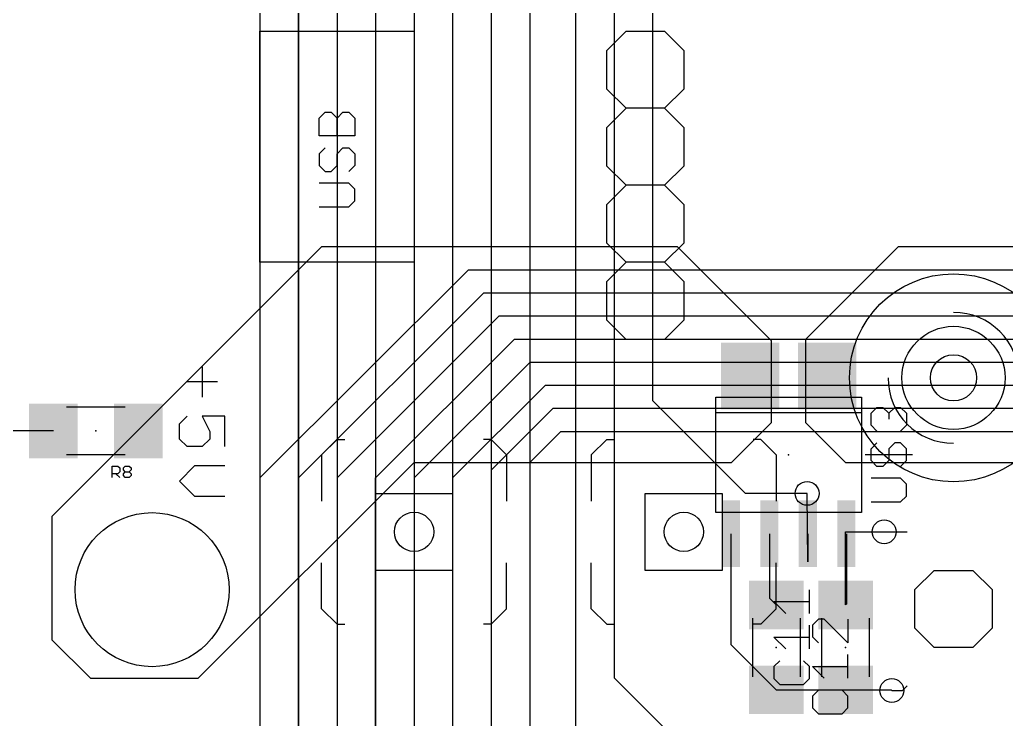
# Model space of a CAD drawing. Extents: x -0.79 to 6.6, y -0.46 to 8.18.
# Drawn here: x 0.798 to 2.078, y 5.897 to 6.805 of the extents above; entities that cross this region are included whole.
import ezdxf

# ---------------------------------------------------------------- set-up
doc = ezdxf.new("R2010")
doc.units = 0
for name, color, linetype in [('1', 22, 'CONTINUOUS'), ('15', 2, 'CONTINUOUS'), ('16', 175, 'CONTINUOUS'), ('17', 4, 'CONTINUOUS'), ('18', 4, 'CONTINUOUS'), ('2', 3, 'CONTINUOUS'), ('21', 253, 'CONTINUOUS'), ('23', 7, 'CONTINUOUS'), ('25', 253, 'CONTINUOUS'), ('49', 253, 'CONTINUOUS'), ('51', 253, 'CONTINUOUS')]:
    doc.layers.add(name, color=color, linetype=linetype)

# ---------------------------------------------------------------- blocks, each defined once
blk = doc.blocks.new('RECT')
blk.add_solid([(-0.5, -0.5), (0.5, -0.5), (-0.5, 0.5), (0.5, 0.5)])
blk = doc.blocks.new('ROUNDP')
blk.add_circle((0, 0), 0.5)
blk = doc.blocks.new('ROUNDV')
blk.add_circle((0, 0), 0.5)

msp = doc.modelspace()

# ---------------------------------------------------------------- linework, layer by layer
at = {"layer": '1'}
for p, q in [((1.19, 6.51), (0.84, 6.16)), ((1.652, 6.51), (1.19, 6.51)), ((1.774, 6.388), (1.652, 6.51)), ((1.938, 6.51), (1.818, 6.39)), ((2.16, 6.51), (1.938, 6.51)), ((1.818, 6.39), (1.818, 6.282)), ((1.774, 6.282), (1.774, 6.388)), ((1.722, 6.23), (1.774, 6.282)), ((1.818, 6.282), (1.87, 6.23)), ((0.841882, 6.271), (0.740055, 6.271)), ((1.03, 5.95), (1.31, 6.23)), ((1.31, 6.23), (1.722, 6.23)), ((1.87, 6.23), (2.17, 6.23)), ((1.821, 6.101), (1.82, 6.19)), ((0.84, 6.16), (0.84, 6)), ((1.721, 6.137638), (1.721, 5.993882)), ((1.771, 6.137638), (1.771, 6.054118)), ((1.821, 6.137638), (1.821, 6.101)), ((1.87, 6.045118), (1.87, 6.14)), ((1.87, 6.14), (1.92, 6.14)), ((1.871, 6.137638), (1.871, 6.046118)), ((1.771, 6.054118), (1.78, 6.045118)), ((1.871, 6.046118), (1.87, 6.045118)), ((0.84, 6), (0.89, 5.95)), ((1.721, 5.993882), (1.78, 5.934882)), ((0.89, 5.95), (1.03, 5.95)), ((1.78, 5.934882), (1.87, 5.934882)), ((1.78, 5.934882), (1.929118, 5.934882)), ((1.929118, 5.934882), (1.93, 5.934))]:
    msp.add_line(p, q, dxfattribs=at)
at = {"layer": '15'}
for p, q in [((1.11, 7.44), (1.11, 0.75)), ((1.16, 7.41), (1.16, 1.38)), ((1.21, 7.38), (1.21, 2)), ((1.26, 7.35), (1.26, 2.63)), ((1.31, 7.31), (1.31, 3.29)), ((1.36, 7.27), (1.36, 3.89)), ((1.41, 7.23), (1.41, 4.46)), ((1.46, 7.19), (1.46, 5.11)), ((1.52, 5.66), (1.52, 7.16)), ((1.57, 5.95), (1.57, 7.12)), ((1.62, 6.31), (1.62, 7.08)), ((1.74, 6.19), (1.62, 6.31)), ((1.82, 6.19), (1.74, 6.19)), ((1.65, 5.87), (1.57, 5.95))]:
    msp.add_line(p, q, dxfattribs=at)
at = {"layer": '16'}
for p, q in [((1.93, 5.934), (1.944, 5.934)), ((1.944, 5.934), (1.95, 5.94))]:
    msp.add_line(p, q, dxfattribs=at)
at = {"layer": '2'}
for p, q in [((1.38, 6.48), (1.11, 6.21)), ((3.03, 6.48), (1.38, 6.48)), ((1.4, 6.45), (1.16, 6.21)), ((2.96, 6.45), (1.4, 6.45)), ((1.42, 6.42), (1.21, 6.21)), ((2.73, 6.42), (1.42, 6.42)), ((1.44, 6.39), (1.26, 6.21)), ((2.67, 6.39), (1.44, 6.39)), ((1.46, 6.36), (1.31, 6.21)), ((2.66, 6.36), (1.46, 6.36)), ((1.48, 6.33), (1.36, 6.21)), ((2.63, 6.33), (1.48, 6.33)), ((1.49, 6.3), (1.41, 6.22)), ((2.62, 6.3), (1.49, 6.3)), ((1.5, 6.27), (1.46, 6.23)), ((2.57, 6.27), (1.5, 6.27)), ((1.46, 6.23), (1.46, 0.89)), ((1.11, 6.21), (1.11, 5.23)), ((1.16, 6.21), (1.16, 4.57)), ((1.21, 6.21), (1.21, 4.01)), ((1.26, 3.35), (1.26, 6.21)), ((1.31, 6.21), (1.31, 2.75)), ((1.36, 6.21), (1.36, 2.17)), ((1.41, 6.22), (1.41, 1.53)), ((1.92, 6.14), (1.95, 6.14))]:
    msp.add_line(p, q, dxfattribs=at)
at = {"layer": '21'}
for p, q in [((1.035025, 6.3545), (1.035025, 6.315133)), ((1.054709, 6.334817), (1.015342, 6.334817)), ((1.0055, 6.280203), (1.015342, 6.290045)), ((1.06455, 6.290045), (1.035025, 6.290045)), ((1.035025, 6.290045), (1.044867, 6.270362)), ((1.06455, 6.250678), (1.06455, 6.290045)), ((1.0055, 6.26052), (1.0055, 6.280203)), ((1.015342, 6.250678), (1.0055, 6.26052)), ((1.044867, 6.26052), (1.035025, 6.250678)), ((1.044867, 6.270362), (1.044867, 6.26052)), ((1.035025, 6.250678), (1.015342, 6.250678)), ((1.025183, 6.22559), (1.0055, 6.205907)), ((1.06455, 6.22559), (1.025183, 6.22559)), ((1.0055, 6.205907), (1.025183, 6.186223)), ((1.025183, 6.186223), (1.06455, 6.186223))]:
    msp.add_line(p, q, dxfattribs=at)
at = {"layer": '23'}
for p in [(0.897, 6.271), (1.796, 6.24), (1.78, 5.99), (1.87, 5.99)]:
    msp.add_point(p, dxfattribs=at)
at = {"layer": '25'}
for p, q in [((1.902961, 6.29398), (1.910634, 6.301653)), ((1.910634, 6.301653), (1.918307, 6.301653)), ((1.918307, 6.301653), (1.92598, 6.29398)), ((1.92598, 6.29398), (1.933654, 6.301653)), ((1.933654, 6.301653), (1.941327, 6.301653)), ((1.941327, 6.301653), (1.949, 6.29398)), ((1.902961, 6.278634), (1.902961, 6.29398)), ((1.92598, 6.29398), (1.92598, 6.286307)), ((1.949, 6.29398), (1.949, 6.278634)), ((1.910634, 6.270961), (1.902961, 6.278634)), ((1.949, 6.278634), (1.941327, 6.270961)), ((1.902961, 6.247941), (1.910634, 6.255614)), ((1.902961, 6.232594), (1.902961, 6.247941)), ((1.933654, 6.255614), (1.92598, 6.247941)), ((1.92598, 6.247941), (1.92598, 6.232594)), ((1.941327, 6.255614), (1.933654, 6.255614)), ((1.949, 6.247941), (1.941327, 6.255614)), ((1.949, 6.232594), (1.949, 6.247941)), ((1.895288, 6.240268), (1.956673, 6.240268)), ((0.918035, 6.2105), (0.918035, 6.225513)), ((0.918035, 6.225513), (0.925541, 6.225513)), ((0.925541, 6.225513), (0.928043, 6.223011)), ((0.928043, 6.223011), (0.928043, 6.218006)), ((0.932767, 6.223011), (0.935269, 6.225513)), ((0.932767, 6.220508), (0.932767, 6.223011)), ((0.935269, 6.225513), (0.940274, 6.225513)), ((0.940274, 6.225513), (0.942776, 6.223011)), ((0.942776, 6.223011), (0.942776, 6.220508)), ((1.910634, 6.224921), (1.902961, 6.232594)), ((1.918307, 6.224921), (1.910634, 6.224921)), ((1.92598, 6.232594), (1.918307, 6.224921)), ((1.941327, 6.224921), (1.949, 6.232594)), ((0.925541, 6.215504), (0.918035, 6.215504)), ((0.923039, 6.215504), (0.928043, 6.2105)), ((0.928043, 6.218006), (0.925541, 6.215504)), ((0.935269, 6.218006), (0.932767, 6.220508)), ((0.932767, 6.215504), (0.935269, 6.218006)), ((0.932767, 6.213002), (0.932767, 6.215504)), ((0.935269, 6.2105), (0.932767, 6.213002)), ((0.935269, 6.218006), (0.940274, 6.218006)), ((0.940274, 6.2105), (0.935269, 6.2105)), ((0.942776, 6.220508), (0.940274, 6.218006)), ((0.940274, 6.218006), (0.942776, 6.215504)), ((0.942776, 6.213002), (0.940274, 6.2105)), ((0.942776, 6.215504), (0.942776, 6.213002)), ((1.941327, 6.209575), (1.902961, 6.209575)), ((1.949, 6.201902), (1.941327, 6.209575)), ((1.949, 6.186555), (1.949, 6.201902)), ((1.941327, 6.178882), (1.949, 6.186555)), ((1.902961, 6.178882), (1.941327, 6.178882)), ((1.823, 6.034078), (1.823, 6.064771)), ((1.792307, 6.034078), (1.776961, 6.049425)), ((1.776961, 6.049425), (1.823, 6.049425)), ((1.823, 5.988039), (1.823, 6.018732)), ((1.834634, 6.026653), (1.826961, 6.01898)), ((1.826961, 6.01898), (1.826961, 6.003634)), ((1.842307, 6.026653), (1.834634, 6.026653)), ((1.873, 5.995961), (1.842307, 6.026653)), ((1.873, 6.026653), (1.873, 5.995961)), ((1.792307, 5.988039), (1.776961, 6.003386)), ((1.776961, 6.003386), (1.823, 6.003386)), ((1.826961, 6.003634), (1.834634, 5.995961)), ((1.873, 5.949921), (1.873, 5.980614)), ((1.784634, 5.972693), (1.776961, 5.96502)), ((1.823, 5.96502), (1.815327, 5.972693)), ((1.776961, 5.96502), (1.776961, 5.949673)), ((1.823, 5.949673), (1.823, 5.96502)), ((1.842307, 5.949921), (1.826961, 5.965268)), ((1.826961, 5.965268), (1.873, 5.965268)), ((1.776961, 5.949673), (1.784634, 5.942)), ((1.784634, 5.942), (1.815327, 5.942)), ((1.815327, 5.942), (1.823, 5.949673)), ((1.834634, 5.934575), (1.826961, 5.926902)), ((1.873, 5.926902), (1.865327, 5.934575)), ((1.826961, 5.926902), (1.826961, 5.911555)), ((1.873, 5.911555), (1.873, 5.926902)), ((1.826961, 5.911555), (1.834634, 5.903882)), ((1.834634, 5.903882), (1.865327, 5.903882)), ((1.865327, 5.903882), (1.873, 5.911555))]:
    msp.add_line(p, q, dxfattribs=at)
at = {"layer": '49'}
for p, q in [((1.16, 6.79), (1.16, 7.89)), ((1.11, 6.49), (1.11, 6.79)), ((1.11, 6.79), (1.16, 6.79)), ((1.16, 5.69), (1.16, 6.79)), ((1.16, 6.79), (1.31, 6.79)), ((1.31, 6.79), (1.31, 6.49)), ((1.56, 6.765), (1.585, 6.79)), ((1.585, 6.79), (1.635, 6.79)), ((1.635, 6.79), (1.66, 6.765)), ((1.56, 6.715), (1.56, 6.765)), ((1.66, 6.765), (1.66, 6.715)), ((1.585, 6.69), (1.56, 6.715)), ((1.66, 6.715), (1.635, 6.69)), ((1.186961, 6.677098), (1.194634, 6.684771)), ((1.194634, 6.684771), (1.202307, 6.684771)), ((1.202307, 6.684771), (1.20998, 6.677098)), ((1.20998, 6.677098), (1.217654, 6.684771)), ((1.217654, 6.684771), (1.225327, 6.684771)), ((1.225327, 6.684771), (1.233, 6.677098)), ((1.56, 6.665), (1.585, 6.69)), ((1.635, 6.69), (1.585, 6.69)), ((1.635, 6.69), (1.66, 6.665)), ((1.186961, 6.654078), (1.186961, 6.677098)), ((1.20998, 6.654078), (1.20998, 6.677098)), ((1.233, 6.677098), (1.233, 6.654078)), ((1.56, 6.615), (1.56, 6.665)), ((1.66, 6.665), (1.66, 6.615)), ((1.233, 6.654078), (1.186961, 6.654078)), ((1.194634, 6.638732), (1.186961, 6.631059)), ((1.20998, 6.631059), (1.217654, 6.638732)), ((1.217654, 6.638732), (1.225327, 6.638732)), ((1.225327, 6.638732), (1.233, 6.631059)), ((1.186961, 6.631059), (1.186961, 6.615712)), ((1.20998, 6.615712), (1.20998, 6.631059)), ((1.233, 6.631059), (1.233, 6.615712)), ((1.186961, 6.615712), (1.194634, 6.608039)), ((1.194634, 6.608039), (1.202307, 6.608039)), ((1.202307, 6.608039), (1.20998, 6.615712)), ((1.233, 6.615712), (1.225327, 6.608039)), ((1.585, 6.59), (1.56, 6.615)), ((1.66, 6.615), (1.635, 6.59)), ((1.225327, 6.592693), (1.186961, 6.592693)), ((1.233, 6.58502), (1.225327, 6.592693)), ((1.233, 6.569673), (1.233, 6.58502)), ((1.56, 6.565), (1.585, 6.59)), ((1.635, 6.59), (1.585, 6.59)), ((1.635, 6.59), (1.66, 6.565)), ((1.225327, 6.562), (1.233, 6.569673)), ((1.186961, 6.562), (1.225327, 6.562)), ((1.56, 6.515), (1.56, 6.565)), ((1.66, 6.565), (1.66, 6.515)), ((1.585, 6.49), (1.56, 6.515)), ((1.66, 6.515), (1.635, 6.49)), ((1.31, 6.49), (1.11, 6.49)), ((1.56, 6.465), (1.585, 6.49)), ((1.635, 6.49), (1.585, 6.49)), ((1.635, 6.49), (1.66, 6.465)), ((1.56, 6.415), (1.56, 6.465)), ((1.66, 6.465), (1.66, 6.415)), ((1.585, 6.39), (1.56, 6.415)), ((1.66, 6.415), (1.635, 6.39)), ((1.635, 6.39), (1.585, 6.39)), ((1.19, 6.24), (1.21, 6.26)), ((1.21, 6.26), (1.22, 6.26)), ((1.41, 6.26), (1.4, 6.26)), ((1.43, 6.24), (1.41, 6.26)), ((1.54, 6.24), (1.56, 6.26)), ((1.56, 6.26), (1.57, 6.26)), ((1.76, 6.26), (1.75, 6.26)), ((1.78, 6.24), (1.76, 6.26)), ((1.19, 6.24), (1.19, 6.18)), ((1.43, 6.24), (1.43, 6.18)), ((1.54, 6.24), (1.54, 6.18)), ((1.78, 6.24), (1.78, 6.18)), ((1.26, 6.09), (1.26, 6.19)), ((1.26, 6.19), (1.36, 6.19)), ((1.36, 6.19), (1.36, 6.09)), ((1.61, 6.09), (1.61, 6.19)), ((1.61, 6.19), (1.71, 6.19)), ((1.71, 6.19), (1.71, 6.09)), ((1.19, 6.04), (1.19, 6.1)), ((1.43, 6.04), (1.43, 6.1)), ((1.54, 6.04), (1.54, 6.1)), ((1.78, 6.04), (1.78, 6.1)), ((1.36, 6.09), (1.26, 6.09)), ((1.71, 6.09), (1.61, 6.09)), ((1.96, 6.065), (1.985, 6.09)), ((1.985, 6.09), (2.035, 6.09)), ((2.035, 6.09), (2.06, 6.065)), ((1.96, 6.015), (1.96, 6.065)), ((2.06, 6.065), (2.06, 6.015)), ((1.19, 6.04), (1.21, 6.02)), ((1.43, 6.04), (1.41, 6.02)), ((1.54, 6.04), (1.56, 6.02)), ((1.78, 6.04), (1.76, 6.02)), ((1.21, 6.02), (1.22, 6.02)), ((1.41, 6.02), (1.4, 6.02)), ((1.56, 6.02), (1.57, 6.02)), ((1.76, 6.02), (1.75, 6.02)), ((1.985, 5.99), (1.96, 6.015)), ((2.06, 6.015), (2.035, 5.99)), ((2.035, 5.99), (1.985, 5.99))]:
    msp.add_line(p, q, dxfattribs=at)
for centre, radius in [((2.01, 6.34), 0.135), ((2.01, 6.34), 0.066929), ((2.01, 6.34), 0.03), ((1.31, 6.14), 0.025495), ((1.66, 6.14), 0.025495)]:
    msp.add_circle(centre, radius, dxfattribs=at)
for start, end in [(0, 90), (180, 270)]:
    msp.add_arc((2.01, 6.34), 0.085, start, end, dxfattribs=at)
at = {"layer": '51'}
for p, q in [((1.701512, 6.295118), (1.701512, 6.314803)), ((1.701512, 6.314803), (1.890488, 6.314803)), ((1.890488, 6.314803), (1.890488, 6.295118)), ((0.934992, 6.301984), (0.859008, 6.301984)), ((1.701512, 6.165197), (1.701512, 6.295118)), ((1.701512, 6.295118), (1.890488, 6.295118)), ((1.890488, 6.295118), (1.890488, 6.165197)), ((0.934992, 6.240016), (0.859008, 6.240016)), ((1.890488, 6.165197), (1.701512, 6.165197)), ((1.749016, 6.027992), (1.749016, 5.952008)), ((1.810984, 6.027992), (1.810984, 5.952008)), ((1.839016, 5.952008), (1.839016, 6.027992)), ((1.900984, 5.952008), (1.900984, 6.027992))]:
    msp.add_line(p, q, dxfattribs=at)

# ---------------------------------------------------------------- block references
at = {"layer": '1'}
for p, xscale, yscale, rotation in [((1.746, 6.342362), 0.075591, 0.086614, 180), ((1.846, 6.342362), 0.075591, 0.086614, 180), ((0.841882, 6.271), 0.062992, 0.070866, 180), ((0.952118, 6.271), 0.062992, 0.070866, 180), ((1.721, 6.137638), 0.023622, 0.086614, 180), ((1.771, 6.137638), 0.023622, 0.086614, 180), ((1.821, 6.137638), 0.023622, 0.086614, 180), ((1.871, 6.137638), 0.023622, 0.086614, 180), ((1.78, 6.045118), 0.062992, 0.070866, 270), ((1.87, 6.045118), 0.062992, 0.070866, 90), ((1.78, 5.934882), 0.062992, 0.070866, 270), ((1.87, 5.934882), 0.062992, 0.070866, 90)]:
    msp.add_blockref('RECT', p, dxfattribs=dict(at, xscale=xscale, yscale=yscale, rotation=rotation))
at = {"layer": '17', "xscale": 0.2, "yscale": 0.2}
msp.add_blockref('ROUNDP', (0.97, 6.065), dxfattribs=at)
msp.add_blockref('ROUNDP', (0.97, 6.065), dxfattribs=at)
msp.add_blockref('ROUNDP', (0.97, 6.065), dxfattribs=at)
msp.add_blockref('ROUNDP', (0.97, 6.065), dxfattribs=at)
at = {"layer": '18', "xscale": 0.031, "yscale": 0.031}
for p in [(1.82, 6.19), (1.82, 6.19), (1.82, 6.19), (1.82, 6.19), (1.92, 6.14), (1.92, 6.14), (1.92, 6.14), (1.92, 6.14), (1.93, 5.934), (1.93, 5.934), (1.93, 5.934), (1.93, 5.934)]:
    msp.add_blockref('ROUNDV', p, dxfattribs=at)
at = {"layer": '51'}
for p, xscale, yscale, rotation in [((1.721, 6.340394), 0.019291, 0.043307, 180), ((1.771, 6.340394), 0.019291, 0.043307, 180), ((1.821, 6.340394), 0.019291, 0.043307, 180), ((1.871, 6.340394), 0.019291, 0.043307, 180), ((0.844766, 6.270965), 0.029531, 0.066929, 180), ((0.949234, 6.271035), 0.029531, 0.066929, 180), ((1.721, 6.139606), 0.019291, 0.043307, 180), ((1.771, 6.139606), 0.019291, 0.043307, 180), ((1.821, 6.139606), 0.019291, 0.043307, 180), ((1.871, 6.139606), 0.019291, 0.043307, 180), ((1.779965, 6.042234), 0.029531, 0.066929, 270), ((1.869965, 6.042234), 0.029531, 0.066929, 90), ((1.780035, 5.937766), 0.029531, 0.066929, 270), ((1.870035, 5.937766), 0.029531, 0.066929, 90)]:
    msp.add_blockref('RECT', p, dxfattribs=dict(at, xscale=xscale, yscale=yscale, rotation=rotation))

doc.saveas('drawing.dxf')
